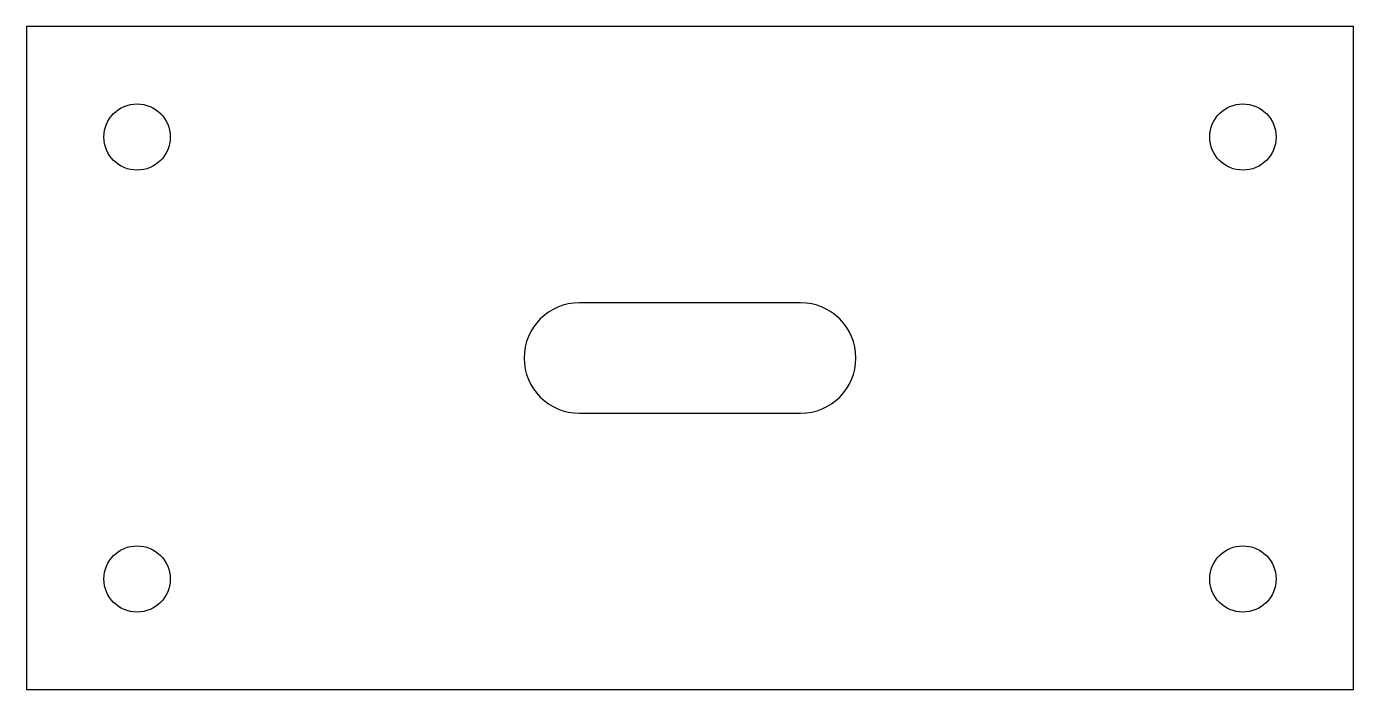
# Model space of a CAD drawing. Header units: millimetres. Extents: x 0 to 120, y 0 to 60.
import ezdxf

# ---------------------------------------------------------------- set-up
doc = ezdxf.new("R2010")
doc.units = ezdxf.units.MM
doc.layers.get('0').update_dxf_attribs({"linetype": 'CONTINUOUS'})

msp = doc.modelspace()

# ---------------------------------------------------------------- linework, layer by layer
for p, q in [((70, 35), (50, 35)), ((50, 25), (70, 25))]:
    msp.add_line(p, q)
msp.add_lwpolyline([(0, 0), (120, 0), (120, 60), (0, 60)], close=True)
for centre in [(10, 50), (110, 50), (10, 10), (110, 10)]:
    msp.add_circle(centre, 3)
for centre, start, end in [((50, 30), 90, 270), ((70, 30), 270, 90)]:
    msp.add_arc(centre, 5, start, end)

doc.saveas('drawing.dxf')
